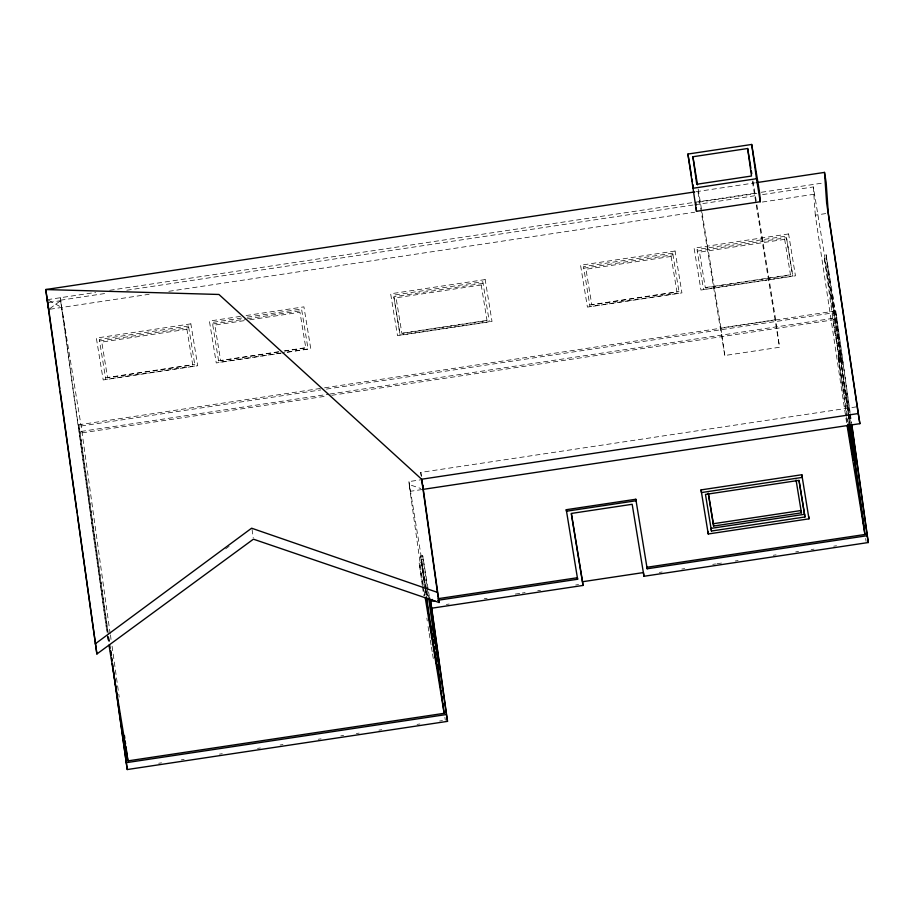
<?xml version="1.0" encoding="UTF-8"?>
<svg xmlns="http://www.w3.org/2000/svg" width="914" height="914" viewBox="0 0 914 914"><rect width="100%" height="100%" fill="white"/><g stroke="black" fill="none" stroke-linecap="round" stroke-linejoin="round"><path stroke-width="0.69" stroke-dasharray="4.57 3.43" d="M49.802 308.624L60.61 300.695L60.358 297.724L107.155 632.431M225.655 548.834L229.094 546.309M50.019 309.218L149.119 294.285M696.125 191.712L755.375 182.8M47.357 299.678L95.616 292.423M109.726 290.298L693.6 202.462M695.006 202.257L755.649 193.128M761.293 192.283L823.354 182.949M698.627 202.188L756.883 193.425M60.53 300.192L107.052 293.188M126.795 290.229L693.509 204.976M694.926 204.77L756.952 195.436M762.584 194.591L813.334 186.947L833.945 312.748L847.964 413.025M48.91 302.454L60.61 300.695L81.129 425.993L110.171 633.71M168.862 291.315L694.697 212.219M762.367 202.04L814.523 194.191M846.627 422.656L815.299 215.156L825.708 213.59M240.439 316.393L209.409 321.065L216.264 362.938L281.146 353.181M246.083 315.547L303.916 306.853L310.771 348.725L282.563 352.964M241.616 318.026L212.345 322.425L218.846 362.378L284.357 352.53M247.191 317.181L301.551 309.001L308.064 348.965L285.751 352.313M99.5 341.036L188.718 327.612M212.562 324.024L246.015 318.997M247.408 318.78L301.78 310.6M483.026 283.34L393.808 296.764L400.092 335.118L489.31 321.694L482.809 281.74L393.591 295.165L399.864 333.519L489.081 320.094M583.715 268.19L672.933 254.778M697.256 251.122L786.463 237.697L792.746 276.051L703.529 289.475L697.028 249.522L786.246 236.098L792.529 274.451L703.312 287.876M244.129 320.665L214.824 325.076L220.662 360.722L279.284 351.901M249.716 319.82L299.963 312.268L305.802 347.914L284.871 351.067M105.567 377.79L194.773 364.366M218.617 360.779L278.564 351.764M284.14 350.93L307.835 347.366M589.781 304.956L678.988 291.532M702.101 212.893L720.952 327.989L775.689 319.751L779.539 347.263L724.791 355.5L697.668 189.872M107.749 631.208L78.89 424.782L323.179 388.039M324.596 387.822L835.762 310.931L850.123 412.477M81.129 425.993L320.791 389.935M326.435 389.09L833.945 312.748M78.89 424.782L80.009 431.614L328.537 394.231M329.943 394.025L836.881 317.764M82.249 432.825L326.138 396.139M331.782 395.294L835.065 319.592M421.331 476.308L420.737 472.401L856.041 406.924M421.982 489.55L410.283 491.309L408.924 481.598L421.925 479.644M425.181 588.936L420.543 556.055L422.691 555.723L428.403 590.627M421.114 559.779L423.251 559.459M422.337 585.623L419.172 563.013L421.548 562.658L425.81 588.707M446.34 604.451L449.151 604.028M484.306 598.739L487.116 598.316M515.245 594.089L520.866 593.243M522.282 593.037L525.093 592.603M537.752 590.707L540.562 590.284M575.717 584.994L578.528 584.572M659.337 572.415L662.147 571.993M681.833 569.034L684.643 568.611M712.771 564.372L715.582 563.949M716.987 563.744L722.62 562.898M735.267 560.99L738.089 560.568M773.244 555.278L776.055 554.855M795.74 551.896L798.55 551.473M811.209 549.565L814.02 549.143M833.717 546.184L836.527 545.761M158.716 763.259L161.538 762.836M181.303 759.865L184.125 759.443M219.417 754.13L222.239 753.707M257.531 748.395L260.353 747.972M280.118 745.001L282.94 744.579M318.232 739.266L321.054 738.843M340.819 735.873L343.641 735.45M356.346 733.531L359.168 733.108M378.933 730.137L381.755 729.715M417.047 724.402L419.869 723.979M439.634 721.009L442.456 720.586M423.251 585.189L409.175 484.546L420.714 488.476M48.556 300.329L61.718 307.435M830.518 295.668L824.245 257.142L833.557 323.762L839.84 362.127L830.529 295.496M839.532 351.125L849.483 415.424M833.568 323.602L839.406 359.248M838.389 358.06L844.228 393.706M752.93 180.801L756.609 203.262M756.838 204.667L775.689 319.751M752.416 181.635L779.539 347.263M698.193 189.038L701.872 211.488M420.737 472.401L421.331 476.023M428.632 592.021L429.306 596.454M408.924 481.598L427.661 595.974M409.175 484.546L410.283 491.309M420.543 556.055L426.027 589.553M426.255 590.947L427.398 597.927M426.038 590.078L427.386 598.304M424.096 590.81L424.793 595.025M419.172 563.013L422.759 584.949M422.988 586.32L424.564 595.917M428.06 626.593L428.963 632.077M429.18 633.448L430.083 638.932M430.311 640.303L431.202 645.787M431.431 647.158L432.333 652.653M432.551 654.024L433.453 659.508M107.429 635.55L108.538 642.325L107.349 633.848M850.317 413.893L851.505 422.371M835.762 310.931L849.986 412.705M850.18 414.122L851.368 422.599M832.677 294.959L842.548 365.531L835.704 323.442L826.393 256.823M846.387 393.009L849.152 412.762M849.346 414.179L850.534 422.645M841.988 361.795L832.665 295.176L825.822 253.087L849.472 422.691M849.677 416.818L850.454 422.371M840.092 354.861L848.638 415.927M848.832 417.321L849.414 421.48M865.661 538.495L866.061 541.317M848.158 414.43L849.346 422.908M848.375 423.376L837.955 355.18L846.49 416.258M846.684 417.401L847.267 421.811M720.952 327.989L724.791 355.5M422.691 555.723L428.495 596.933M444.889 717.364L445.278 720.152M421.548 562.658L424.896 586.674M425.101 588.09L426.29 596.568M425.376 590.318L426.267 596.979M422.531 587.028L423.719 595.505M426.872 618.115L427.272 620.949M252.058 529.469L253.224 537.786M110.503 634.899L111.165 640.771M112.079 646.198L118.603 692.835M118.797 694.24L119.197 697.074M80.009 431.614L108.48 635.219M108.675 636.635L109.463 642.291M108.538 636.864L109.337 642.519M60.61 300.695L107.029 632.728M813.334 186.947L815.299 215.156M190.855 323.853L96.347 338.066L103.202 379.95L197.71 365.726L190.855 323.853M485.163 279.581L390.655 293.794L397.51 335.678L492.018 321.454L485.163 279.581M675.069 251.019L580.561 265.231L587.416 307.104L681.924 292.891L675.069 251.019M788.599 233.938L694.092 248.151L700.947 290.035L795.454 275.811L788.599 233.938M188.501 326.012L99.283 339.437L105.784 379.39L195.002 365.966L188.501 326.012M672.715 253.178L583.498 266.591L589.998 306.556L679.216 293.131L672.715 253.178M186.913 329.269L101.762 342.076L107.601 377.733L192.751 364.926L186.913 329.269M481.21 284.997L396.07 297.804L401.909 333.461L487.048 320.654L481.21 284.997M671.127 256.434L585.977 269.242L591.815 304.888L676.966 292.08L671.127 256.434M784.658 239.354L699.507 252.161L705.345 287.819L790.496 275.011L784.658 239.354"/><path stroke-width="1.37" d="M95.239 643.856L251.613 528.201L437.452 592.386L439.108 602.509L253.418 539.18L96.895 653.99L45.7 289.555L694.709 191.929M687.911 154.055L751.696 144.458L759.648 193.003L760.254 201.72L696.468 211.317L687.911 154.055L691.544 176.242M747.652 148.514L751.491 176.025L696.754 184.262L692.903 156.751L747.652 148.514L750.862 168.165M692.698 188.318L756.495 178.721L760.254 201.72M756.792 182.583L824.508 172.403L826.165 182.526L828.301 213.202L859.88 423.673L423.285 489.344L421.628 479.222L218.937 294.468L45.7 289.555L47.151 298.41M859.88 423.673L858.223 413.551L421.628 479.222L437.452 592.386M635.824 499.25L636.03 500.758L566.486 511.223L566.269 509.704L635.824 499.25L647.169 568.782L867.18 535.695L868.3 542.528L643.97 576.277L632.18 504.288L571.273 513.451L583.018 585.44L431.705 608.21L430.585 601.366L434.778 600.738M701.072 489.893L801.829 474.743L808.981 518.832L708.236 533.982L701.072 489.893L701.449 492.566L802.206 477.405L801.829 474.743M708.384 493.64L713.308 523.722L801.11 510.515L801.429 512.834L713.628 526.041L708.259 493.229M804.594 514.296L711.092 528.361L711.469 531.034L804.96 516.97L799.053 480.513M429.751 599.938L432.562 599.515M438.183 598.67L577.408 577.728L577.625 579.248L437.589 600.315M849.54 424.325L864.941 534.484L646.963 567.274L647.169 568.782M583.018 585.44L582.538 581.727L643.456 572.564L643.97 576.277M430.425 626.41L437.269 668.5L439.417 668.168L432.551 626.296L430.414 626.616L426.267 596.979M436.709 664.764L438.846 664.444L432.562 626.079M108.995 645.113L127.949 760.882L444.158 713.32L437.715 667.22M126.132 762.699L446.398 714.531L447.517 721.363L127.252 769.542L112.296 663.735M849.86 424.222L855.687 459.845L850.843 425.147M849.86 424.496L856.258 463.569L850.728 424.05M847.724 424.382L853.116 457.286M847.712 424.542L853.55 460.165L848.5 424.073M847.084 425.456L864.941 534.484M751.331 170.975L751.788 173.786M804.96 516.97L798.973 480.364L705.471 494.428L711.469 531.034M796.06 480.021L801.429 512.834M692.903 156.751L697.508 184.822M692.001 179.018L692.446 181.795M692.903 184.571L693.36 187.347M571.433 513.885L582.538 581.727M566.269 509.704L577.625 579.248M433.35 644.062L426.484 597.985M433.796 646.804L434.253 649.546M434.698 652.288L436.275 661.885M425.25 597.847L444.158 713.32M47.06 299.289L48.716 309.412M858.223 413.551L826.644 203.045L824.508 172.403M422.702 485.437L423.285 489.344M851.894 425.204L868.3 542.528M851.562 424.016L867.18 535.695M849.666 424.096L862.108 513.074M862.508 515.896L863.102 520.135M863.49 522.957L863.89 525.779M808.616 516.159L808.981 518.832M751.696 144.458L756.495 178.721M713.308 523.722L713.628 526.041M707.859 531.32L708.236 533.982M422.702 485.185L439.108 602.509M431.705 608.21L447.517 721.363M430.585 601.366L446.398 714.531M429.534 597.813L439.417 668.168M428.609 598.064L432.551 626.296M437.863 667.071L440.788 688.025M441.176 690.813L441.565 693.612M441.965 696.411L442.353 699.199M442.936 703.392L443.324 706.191M432.436 634.225L432.825 637.001M433.213 639.777L433.704 643.525M434.093 646.347L434.573 649.5M434.904 651.556L437.269 668.5M124.395 735.45L124.795 738.272M125.184 741.105L125.584 743.927M125.972 746.749L127.949 760.882M110.651 650.779L111.051 653.601M111.634 657.84L112.034 660.673M112.433 663.495L112.822 666.329M113.222 669.151L127.252 769.542M109.726 645.353L110.126 648.175M110.514 651.008L111.108 655.247M111.508 658.08L111.908 660.902M47.357 299.678L59.776 388.496M60.175 391.318L77.153 512.765M77.541 515.599L96.895 653.99M695.862 202.6L696.034 205.09M696.205 207.581L696.468 211.317"/></g></svg>
